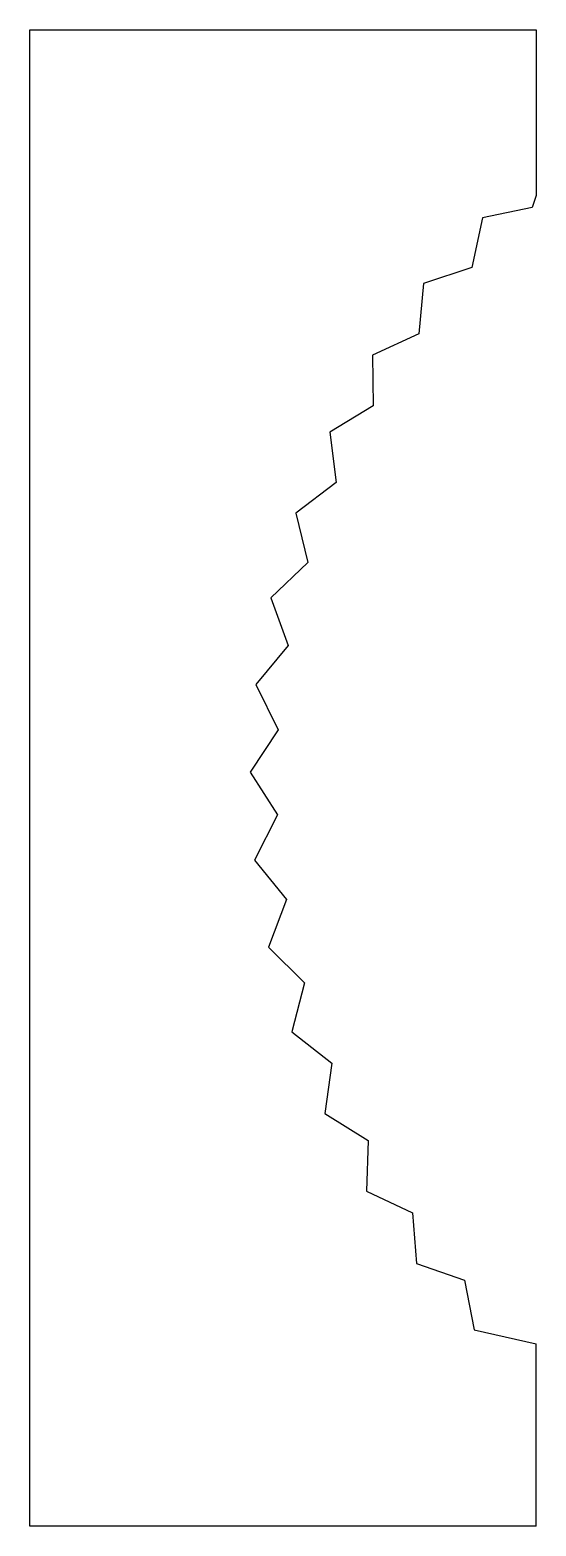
# Model space of a CAD drawing. Extents: x -305 to -152, y -225 to 225.
import ezdxf

# ---------------------------------------------------------------- set-up
doc = ezdxf.new("R2010")
doc.units = 0
doc.layers.get('0').update_dxf_attribs({"linetype": 'continuous'})

# ---------------------------------------------------------------- blocks, each defined once
blk = doc.blocks.new('POLARPATTERN')
at = {"color": 0}
for p, q in [((-304.77, -225.3), (-304.77, 225.3)), ((-304.77, 225.3), (-152.37, 225.3)), ((-152.37, 225.3), (-152.37, 175.44)), ((-153.56, 171.83), (-168.54, 168.7)), ((-152.37, 175.44), (-153.56, 171.83)), ((-168.54, 168.7), (-171.68, 153.73)), ((-171.68, 153.73), (-186.22, 148.95)), ((-186.22, 148.95), (-187.69, 133.72)), ((-187.69, 133.72), (-201.61, 127.36)), ((-201.61, 127.36), (-201.37, 112.06)), ((-201.37, 112.06), (-214.5, 104.19)), ((-214.5, 104.19), (-212.56, 89.01)), ((-212.56, 89.01), (-224.74, 79.74)), ((-224.74, 79.74), (-221.13, 64.87)), ((-221.13, 64.87), (-232.2, 54.3)), ((-232.2, 54.3), (-226.97, 39.92)), ((-226.97, 39.92), (-236.79, 28.19)), ((-236.79, 28.19), (-229.99, 14.48)), ((-229.99, 14.48), (-238.46, 1.73)), ((-238.46, 1.73), (-230.18, -11.14)), ((-230.18, -11.14), (-237.18, -24.75)), ((-237.18, -24.75), (-227.52, -36.63)), ((-227.52, -36.63), (-232.96, -50.93)), ((-232.96, -50.93), (-222.05, -61.66)), ((-222.05, -61.66), (-225.87, -76.47)), ((-225.87, -76.47), (-213.83, -85.92)), ((-213.83, -85.92), (-215.98, -101.08)), ((-215.98, -101.08), (-202.97, -109.13)), ((-202.97, -109.13), (-203.43, -124.43)), ((-203.43, -124.43), (-189.6, -130.99)), ((-189.6, -130.99), (-188.36, -146.24)), ((-188.36, -146.24), (-173.89, -151.22)), ((-173.89, -151.22), (-170.96, -166.24)), ((-170.96, -166.24), (-152.37, -170.41)), ((-152.37, -225.3), (-152.37, -170.42)), ((-152.37, -225.3), (-304.77, -225.3))]:
    blk.add_line(p, q, dxfattribs=at)
blk.add_arc((0, 0), 228.6, -131.8016, -131.8, dxfattribs=at)

msp = doc.modelspace()

# ---------------------------------------------------------------- block references
at = {"color": 0}
msp.add_blockref('POLARPATTERN', (0, 0), dxfattribs=at)

doc.saveas('drawing.dxf')
